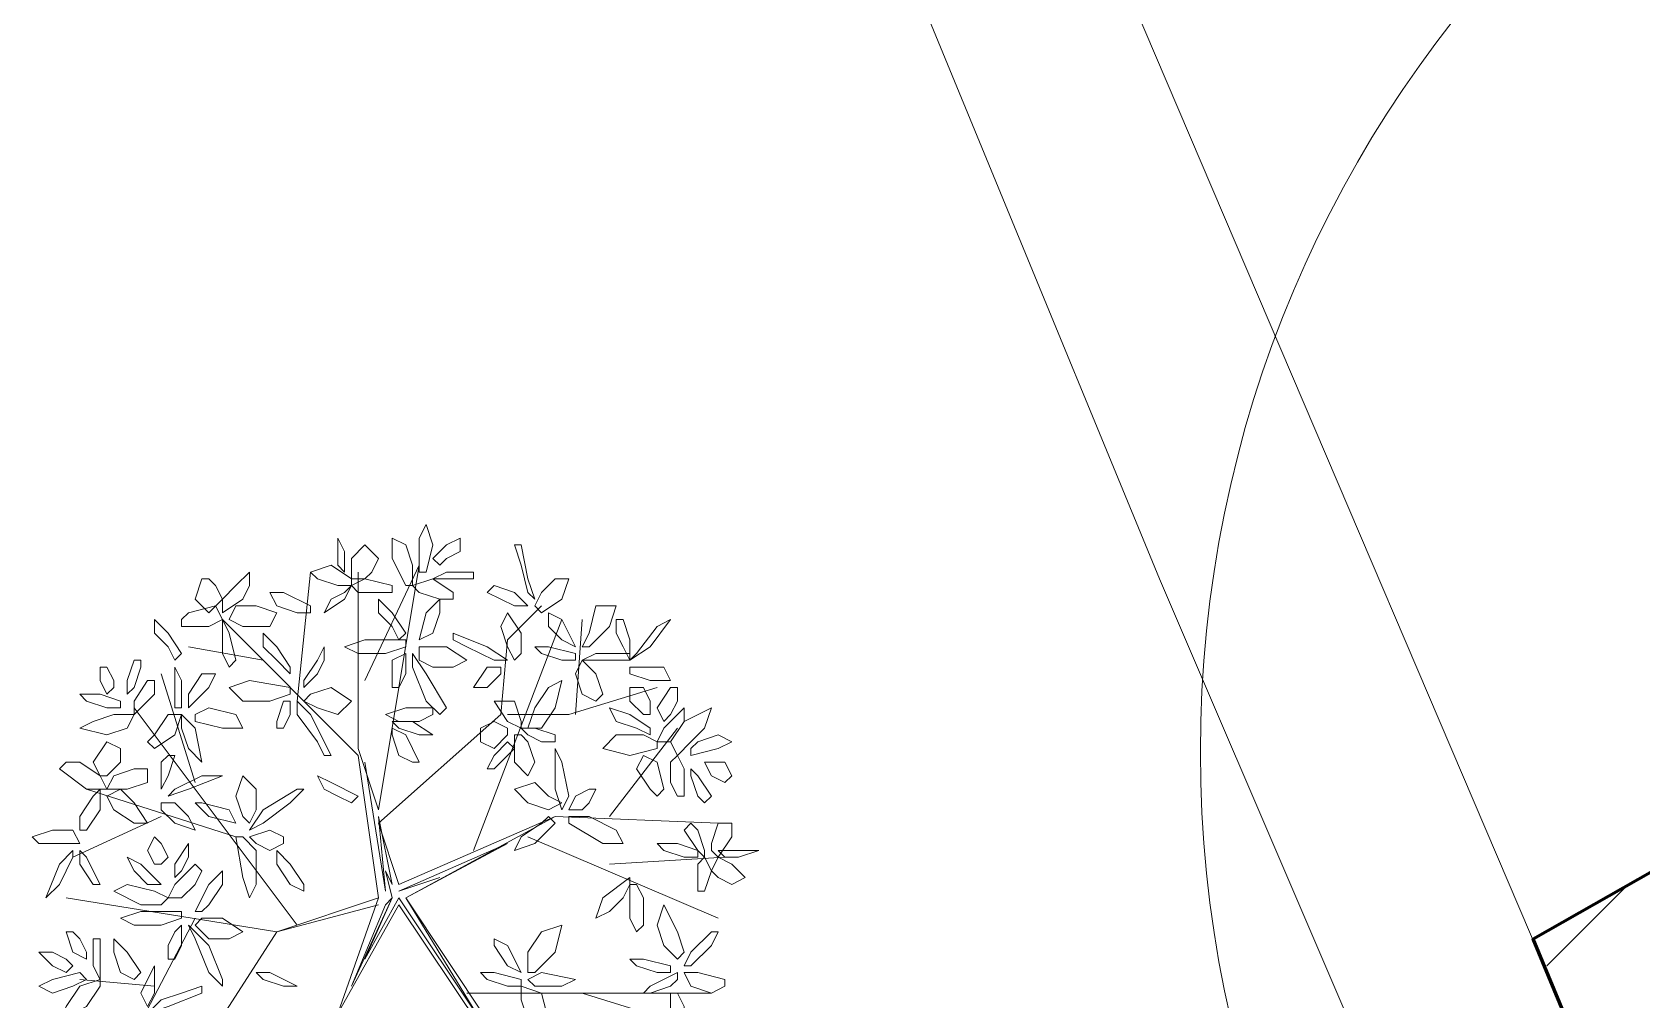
# Model space of a CAD drawing. Header units: millimetres. Extents: x 2576 to 2719, y 1757 to 1977.
# Drawn here: x 2628.21 to 2634.9, y 1824.19 to 1828.21 of the extents above; entities that cross this region are included whole.
import ezdxf

# ---------------------------------------------------------------- set-up
doc = ezdxf.new("R2010")
doc.units = ezdxf.units.MM
doc.layers.add('PDF_0', color=7, linetype='Continuous')
doc.layers.add('PDF_CVL_CUADCON_TIT', color=7, linetype='Continuous')

msp = doc.modelspace()

# ---------------------------------------------------------------- linework, layer by layer
at = {"layer": 'PDF_0', "lineweight": 9}
for points in [[(2629.8178, 1826.0255), (2629.8178, 1826.1102), (2629.846, 1826.1667), (2629.8743, 1826.082), (2629.846, 1825.969), (2629.8178, 1825.969)], [(2629.5071, 1825.969), (2629.5071, 1826.0537), (2629.4789, 1826.1102), (2629.4789, 1826.082), (2629.4789, 1825.9972)], [(2629.5919, 1825.9408), (2629.5354, 1825.9408), (2629.5354, 1826.0255), (2629.5919, 1826.082), (2629.6483, 1826.0255), (2629.6201, 1825.969)], [(2629.7895, 1825.9125), (2629.7613, 1825.9125), (2629.7048, 1826.0255), (2629.7048, 1826.1102), (2629.7613, 1826.082), (2629.7895, 1825.9972)], [(2629.9025, 1825.9972), (2629.8743, 1826.0255), (2629.9307, 1826.082), (2629.9872, 1826.1102), (2629.9872, 1826.0537), (2629.9307, 1826.0255)], [(2630.2414, 1825.9972), (2630.2696, 1825.8843), (2630.2978, 1825.8561), (2630.2696, 1825.9408), (2630.2414, 1826.082), (2630.2131, 1826.082)], [(2629.4789, 1825.9125), (2629.3942, 1825.9408), (2629.3659, 1825.969), (2629.4507, 1825.9972), (2629.5354, 1825.9408), (2629.5354, 1825.9125)], [(2628.9706, 1825.9125), (2628.9988, 1825.8561), (2628.9423, 1825.7996), (2628.8859, 1825.8561), (2628.9141, 1825.9408), (2628.9423, 1825.9408)], [(2629.1118, 1825.969), (2629.1118, 1825.9125), (2629.0835, 1825.8561), (2628.9988, 1825.7996), (2628.9988, 1825.8561), (2629.0553, 1825.9125)], [(2629.6483, 1825.8843), (2629.5636, 1825.8843), (2629.5354, 1825.9125), (2629.5919, 1825.9408), (2629.7048, 1825.9125), (2629.7048, 1825.8843)], [(2629.9025, 1825.8561), (2629.8178, 1825.8843), (2629.7895, 1825.9125), (2629.8743, 1825.9408), (2629.959, 1825.8843), (2629.959, 1825.8561)], [(2629.9872, 1825.9408), (2629.9307, 1825.9408), (2629.8743, 1825.9408), (2629.9307, 1825.969), (2630.0437, 1825.969), (2630.0437, 1825.9408)], [(2630.2978, 1825.8278), (2630.3261, 1825.7996), (2630.4108, 1825.8561), (2630.439, 1825.9408), (2630.3826, 1825.9408), (2630.3261, 1825.8843)], [(2629.3095, 1825.7996), (2629.2247, 1825.8278), (2629.1965, 1825.8843), (2629.253, 1825.8843), (2629.3659, 1825.8278), (2629.3659, 1825.7996)], [(2629.4507, 1825.8561), (2629.4224, 1825.7996), (2629.5071, 1825.8561), (2629.5354, 1825.9125), (2629.5071, 1825.8843)], [(2630.1566, 1825.8561), (2630.2131, 1825.8278), (2630.2696, 1825.8278), (2630.2131, 1825.8843), (2630.1284, 1825.9125), (2630.1002, 1825.8843)], [(2628.8576, 1825.7996), (2628.9706, 1825.8278), (2628.9988, 1825.7713), (2628.9423, 1825.7431), (2628.8294, 1825.7431), (2628.8294, 1825.7713)], [(2629.0271, 1825.7713), (2629.0553, 1825.8278), (2629.14, 1825.8278), (2629.2247, 1825.7996), (2629.1965, 1825.7431), (2629.0835, 1825.7431)], [(2629.7048, 1825.7431), (2629.6483, 1825.7996), (2629.6483, 1825.8561), (2629.7048, 1825.7996), (2629.7613, 1825.7149), (2629.7331, 1825.6866)], [(2629.8743, 1825.7149), (2629.8178, 1825.6866), (2629.846, 1825.7996), (2629.9025, 1825.8561), (2629.9025, 1825.7996)], [(2630.2131, 1825.6019), (2630.2414, 1825.6301), (2630.2414, 1825.7149), (2630.1849, 1825.7996), (2630.1566, 1825.7431), (2630.1849, 1825.6584)], [(2630.4108, 1825.6866), (2630.4673, 1825.6584), (2630.4108, 1825.7713), (2630.3543, 1825.7996), (2630.3543, 1825.7431)], [(2630.4955, 1825.6584), (2630.5238, 1825.6584), (2630.6085, 1825.7431), (2630.6367, 1825.8278), (2630.552, 1825.8278), (2630.5238, 1825.7149)], [(2628.7729, 1825.6584), (2628.7164, 1825.7149), (2628.7164, 1825.7713), (2628.7729, 1825.7149), (2628.8294, 1825.6301), (2628.8011, 1825.6019)], [(2628.9988, 1825.6301), (2628.9988, 1825.7149), (2628.9988, 1825.7713), (2629.0271, 1825.7149), (2629.0553, 1825.6019), (2629.0271, 1825.5737)], [(2630.6367, 1825.7149), (2630.665, 1825.6584), (2630.6932, 1825.6019), (2630.6932, 1825.6866), (2630.665, 1825.7713), (2630.6367, 1825.7713)], [(2630.8062, 1825.7431), (2630.8626, 1825.7713), (2630.7779, 1825.6584), (2630.6932, 1825.6019), (2630.7214, 1825.6301)], [(2629.2247, 1825.6019), (2629.1683, 1825.6584), (2629.1683, 1825.7149), (2629.2247, 1825.6584), (2629.2812, 1825.5737), (2629.2812, 1825.5454)], [(2629.6766, 1825.6301), (2629.5636, 1825.6301), (2629.5071, 1825.6584), (2629.5919, 1825.6866), (2629.7613, 1825.6866), (2629.7613, 1825.6584)], [(2630.0154, 1825.6584), (2630.1284, 1825.6019), (2630.1849, 1825.6019), (2630.1002, 1825.6584), (2629.959, 1825.7149), (2629.959, 1825.6866)], [(2628.6599, 1825.5737), (2628.6317, 1825.4889), (2628.6035, 1825.4607), (2628.6035, 1825.5172), (2628.6317, 1825.6019), (2628.6599, 1825.6019)], [(2629.3942, 1825.5454), (2629.4224, 1825.6019), (2629.4224, 1825.6584), (2629.3942, 1825.6019), (2629.3377, 1825.5172), (2629.3377, 1825.4889)], [(2629.7048, 1825.4889), (2629.7331, 1825.4889), (2629.7613, 1825.5454), (2629.7613, 1825.6301), (2629.7048, 1825.6019), (2629.7048, 1825.5454)], [(2629.846, 1825.4325), (2629.7895, 1825.5737), (2629.7895, 1825.6301), (2629.846, 1825.5454), (2629.9307, 1825.4042), (2629.9025, 1825.376)], [(2629.8178, 1825.6019), (2629.8178, 1825.6584), (2629.9307, 1825.6584), (2630.0154, 1825.6019), (2629.959, 1825.5737), (2629.8743, 1825.5737)], [(2630.4108, 1825.6019), (2630.3261, 1825.6301), (2630.2978, 1825.6584), (2630.3543, 1825.6584), (2630.4673, 1825.6301), (2630.4673, 1825.6019)], [(2630.4955, 1825.4607), (2630.4673, 1825.5454), (2630.4955, 1825.6019), (2630.552, 1825.5454), (2630.5802, 1825.4607), (2630.552, 1825.4325)], [(2630.6367, 1825.6019), (2630.5238, 1825.6019), (2630.4955, 1825.6019), (2630.552, 1825.6301), (2630.6932, 1825.6301), (2630.6932, 1825.6019)], [(2628.547, 1825.4889), (2628.5187, 1825.4607), (2628.4905, 1825.5172), (2628.4905, 1825.5737), (2628.5187, 1825.5737), (2628.547, 1825.5172)], [(2628.8011, 1825.4325), (2628.8011, 1825.5172), (2628.8011, 1825.5737), (2628.8294, 1825.5172), (2628.8294, 1825.4042), (2628.8011, 1825.4042)], [(2628.8576, 1825.4607), (2628.8576, 1825.4042), (2628.9423, 1825.4889), (2628.9706, 1825.5454), (2628.9141, 1825.5454)], [(2630.1002, 1825.4889), (2630.0437, 1825.4889), (2630.1002, 1825.5737), (2630.1566, 1825.5737), (2630.1566, 1825.5454)], [(2630.6932, 1825.5737), (2630.6932, 1825.5454), (2630.7779, 1825.5172), (2630.8626, 1825.5172), (2630.8344, 1825.5737), (2630.7497, 1825.5737)], [(2628.5187, 1825.4042), (2628.434, 1825.4325), (2628.4058, 1825.4607), (2628.4905, 1825.4607), (2628.5752, 1825.4325), (2628.5752, 1825.4042)], [(2628.7164, 1825.4607), (2628.6599, 1825.4042), (2628.6317, 1825.376), (2628.6317, 1825.4325), (2628.6882, 1825.5172), (2628.7164, 1825.5172)], [(2629.1965, 1825.4325), (2629.0835, 1825.4325), (2629.0271, 1825.4889), (2629.1118, 1825.5172), (2629.2812, 1825.4889), (2629.2812, 1825.4607)], [(2629.3377, 1825.4325), (2629.3659, 1825.4607), (2629.4507, 1825.4889), (2629.5354, 1825.4325), (2629.4789, 1825.376), (2629.3942, 1825.4042)], [(2630.2696, 1825.3195), (2630.3261, 1825.3195), (2630.3826, 1825.4042), (2630.4108, 1825.5172), (2630.3543, 1825.4889), (2630.2978, 1825.4042)], [(2630.7779, 1825.376), (2630.7497, 1825.376), (2630.6932, 1825.4325), (2630.6932, 1825.4889), (2630.7497, 1825.4889), (2630.7779, 1825.4325)], [(2630.8909, 1825.4325), (2630.8626, 1825.376), (2630.8344, 1825.3477), (2630.8062, 1825.4042), (2630.8626, 1825.4889), (2630.8909, 1825.4889)], [(2628.8859, 1825.376), (2628.8859, 1825.3477), (2628.9988, 1825.3195), (2629.0835, 1825.3195), (2629.0553, 1825.376), (2628.9423, 1825.4042)], [(2629.2247, 1825.3195), (2629.253, 1825.3195), (2629.2812, 1825.376), (2629.2812, 1825.4325), (2629.253, 1825.4325), (2629.2247, 1825.3477)], [(2629.3942, 1825.263), (2629.3095, 1825.376), (2629.3095, 1825.4325), (2629.3659, 1825.376), (2629.4507, 1825.2065), (2629.4224, 1825.2065)], [(2629.8178, 1825.3477), (2629.7331, 1825.3477), (2629.6766, 1825.376), (2629.7613, 1825.4042), (2629.8743, 1825.4042), (2629.8743, 1825.376)], [(2630.2131, 1825.4325), (2630.2414, 1825.3477), (2630.2414, 1825.3195), (2630.1849, 1825.3477), (2630.1284, 1825.4325), (2630.1566, 1825.4325)], [(2630.7214, 1825.3195), (2630.6367, 1825.3477), (2630.6085, 1825.4042), (2630.6932, 1825.376), (2630.7779, 1825.3195), (2630.7779, 1825.2913)], [(2630.9191, 1825.3477), (2630.8626, 1825.263), (2630.8062, 1825.263), (2630.8344, 1825.3195), (2630.9191, 1825.4042), (2630.9191, 1825.376)], [(2630.8909, 1825.2065), (2630.8626, 1825.263), (2630.9191, 1825.3477), (2631.0321, 1825.4042), (2631.0038, 1825.3195), (2630.9474, 1825.263)], [(2628.6317, 1825.376), (2628.6035, 1825.3195), (2628.5187, 1825.2913), (2628.4058, 1825.3195), (2628.4623, 1825.3477), (2628.547, 1825.376)], [(2628.7164, 1825.2913), (2628.7729, 1825.376), (2628.8294, 1825.376), (2628.8011, 1825.2913), (2628.7164, 1825.2348), (2628.6882, 1825.263)], [(2628.8576, 1825.2348), (2628.9141, 1825.1783), (2628.8859, 1825.3195), (2628.8294, 1825.376), (2628.8294, 1825.3195)], [(2629.8178, 1825.2913), (2629.8743, 1825.2913), (2629.7895, 1825.3477), (2629.7048, 1825.3477), (2629.7331, 1825.3195)], [(2630.1849, 1825.3195), (2630.1849, 1825.2913), (2630.1284, 1825.2348), (2630.0719, 1825.263), (2630.0719, 1825.3195), (2630.1284, 1825.3477)], [(2628.5752, 1825.1783), (2628.5187, 1825.1218), (2628.4905, 1825.1218), (2628.4623, 1825.1783), (2628.5187, 1825.263), (2628.5752, 1825.2348)], [(2629.7331, 1825.2065), (2629.7048, 1825.2913), (2629.7048, 1825.3195), (2629.7613, 1825.2913), (2629.8178, 1825.1783), (2629.7895, 1825.1783)], [(2630.2131, 1825.2348), (2630.1849, 1825.263), (2630.1284, 1825.2065), (2630.1002, 1825.1501), (2630.1284, 1825.1501), (2630.1849, 1825.2065)], [(2630.2696, 1825.263), (2630.2978, 1825.1783), (2630.2696, 1825.1218), (2630.2131, 1825.1783), (2630.2131, 1825.2913), (2630.2414, 1825.2913)], [(2630.3261, 1825.263), (2630.2696, 1825.2913), (2630.2414, 1825.3195), (2630.2978, 1825.3195), (2630.3826, 1825.2913), (2630.3826, 1825.263)], [(2630.8062, 1825.263), (2630.8062, 1825.2348), (2630.6932, 1825.2065), (2630.5802, 1825.2348), (2630.6367, 1825.2913), (2630.7497, 1825.2913)], [(2630.9756, 1825.263), (2631.0603, 1825.2913), (2631.1168, 1825.263), (2631.0603, 1825.2348), (2630.9474, 1825.2065), (2630.9474, 1825.2348)], [(2628.7447, 1825.1783), (2628.7447, 1825.0936), (2628.7447, 1825.0653), (2628.7729, 1825.1218), (2628.8011, 1825.2065), (2628.7729, 1825.2065)], [(2630.4108, 1825.1783), (2630.3826, 1825.2348), (2630.3826, 1825.0653), (2630.4108, 1824.9806), (2630.439, 1825.0371)], [(2630.7779, 1825.0653), (2630.7214, 1825.1501), (2630.7497, 1825.2065), (2630.8062, 1825.1783), (2630.8344, 1825.0653), (2630.8062, 1825.0371)], [(2630.8626, 1825.0936), (2630.8626, 1825.1783), (2630.8909, 1825.2065), (2630.9191, 1825.1501), (2630.9191, 1825.0371), (2630.8909, 1825.0371)], [(2628.4058, 1825.1783), (2628.4905, 1825.1218), (2628.5187, 1825.0653), (2628.434, 1825.0653), (2628.3211, 1825.1501), (2628.3493, 1825.1783)], [(2628.6882, 1825.1501), (2628.6882, 1825.0936), (2628.6035, 1825.0653), (2628.5187, 1825.0653), (2628.547, 1825.1218), (2628.6317, 1825.1501)], [(2630.9756, 1825.0371), (2630.9474, 1825.1218), (2630.9474, 1825.1501), (2630.9756, 1825.1218), (2631.0321, 1825.0371), (2631.0038, 1825.0089)], [(2631.0038, 1825.1783), (2631.0321, 1825.1783), (2631.0886, 1825.1783), (2631.1168, 1825.1218), (2631.0886, 1825.0936), (2631.0321, 1825.1218)], [(2628.4058, 1824.9524), (2628.4623, 1825.0371), (2628.4905, 1825.0653), (2628.4905, 1824.9806), (2628.434, 1824.8959), (2628.4058, 1824.8959)], [(2628.5187, 1825.0371), (2628.5752, 1825.0653), (2628.6317, 1825.0089), (2628.6882, 1824.9241), (2628.6317, 1824.9241), (2628.547, 1824.9806)], [(2628.9141, 1825.1218), (2628.8011, 1825.0653), (2628.7729, 1825.0371), (2628.8576, 1825.0653), (2628.9988, 1825.1218), (2628.9706, 1825.1218)], [(2629.1118, 1824.9241), (2629.0835, 1824.9524), (2629.0553, 1825.0371), (2629.0835, 1825.1218), (2629.14, 1825.0653), (2629.14, 1824.9806)], [(2629.2812, 1825.0089), (2629.1683, 1824.9241), (2629.1118, 1824.8959), (2629.1683, 1824.9806), (2629.3095, 1825.0653), (2629.3377, 1825.0653)], [(2629.4789, 1825.0371), (2629.4224, 1825.0653), (2629.3942, 1825.1218), (2629.4507, 1825.0936), (2629.5636, 1825.0371), (2629.5354, 1825.0089)], [(2630.4108, 1825.0089), (2630.3543, 1824.9806), (2630.2696, 1825.0089), (2630.2131, 1825.0653), (2630.2978, 1825.0936), (2630.3543, 1825.0371)], [(2630.552, 1825.0653), (2630.5238, 1825.0653), (2630.4673, 1825.0371), (2630.439, 1824.9806), (2630.4955, 1824.9806), (2630.5238, 1825.0089)], [(2628.7447, 1825.0089), (2628.7447, 1824.9806), (2628.8011, 1824.9241), (2628.8859, 1824.8959), (2628.8576, 1824.9524), (2628.8011, 1825.0089)], [(2629.0271, 1824.9806), (2629.0553, 1824.9241), (2628.9423, 1824.9524), (2628.8859, 1825.0089), (2628.9141, 1825.0089)], [(2630.3261, 1824.9241), (2630.2414, 1824.8677), (2630.2131, 1824.8112), (2630.2978, 1824.8394), (2630.3826, 1824.9241), (2630.3543, 1824.9524)], [(2630.5238, 1824.9524), (2630.6367, 1824.8959), (2630.665, 1824.8394), (2630.5802, 1824.8394), (2630.439, 1824.9241), (2630.439, 1824.9524)], [(2628.4058, 1824.8394), (2628.3775, 1824.8959), (2628.2928, 1824.8959), (2628.2081, 1824.8677), (2628.2364, 1824.8394), (2628.3211, 1824.8394)], [(2628.7447, 1824.7547), (2628.7164, 1824.7547), (2628.6882, 1824.8112), (2628.7164, 1824.8677), (2628.7447, 1824.8394), (2628.7729, 1824.7829)], [(2629.14, 1824.8112), (2629.14, 1824.67), (2629.1118, 1824.6135), (2629.0835, 1824.6982), (2629.0553, 1824.8677), (2629.0835, 1824.8677)], [(2629.253, 1824.8394), (2629.253, 1824.8677), (2629.1965, 1824.8959), (2629.1118, 1824.8677), (2629.14, 1824.8394), (2629.1965, 1824.8112)], [(2630.9756, 1824.8959), (2631.0038, 1824.8112), (2631.0038, 1824.7829), (2630.9756, 1824.8112), (2630.9191, 1824.8959), (2630.9474, 1824.9241)], [(2631.0321, 1824.8394), (2631.0603, 1824.9241), (2631.1168, 1824.9241), (2631.1168, 1824.8677), (2631.0603, 1824.7829), (2631.0321, 1824.8112)], [(2628.3211, 1824.67), (2628.2646, 1824.6135), (2628.3211, 1824.7547), (2628.3775, 1824.8112), (2628.3775, 1824.7829)], [(2628.4623, 1824.7265), (2628.434, 1824.7829), (2628.4058, 1824.8112), (2628.4058, 1824.7547), (2628.4623, 1824.67), (2628.4905, 1824.67)], [(2628.8576, 1824.7829), (2628.8576, 1824.8394), (2628.8011, 1824.7547), (2628.8011, 1824.6982), (2628.8294, 1824.7265)], [(2629.2812, 1824.67), (2629.2247, 1824.7547), (2629.2247, 1824.8112), (2629.2812, 1824.7547), (2629.3377, 1824.67), (2629.3377, 1824.6417)], [(2630.9191, 1824.7829), (2630.8344, 1824.8112), (2630.8062, 1824.8394), (2630.8909, 1824.8394), (2630.9756, 1824.8112), (2630.9756, 1824.7829)], [(2631.0603, 1824.8112), (2631.0886, 1824.7829), (2631.145, 1824.7829), (2631.2298, 1824.8112), (2631.2015, 1824.8112), (2631.1168, 1824.8112)], [(2628.6882, 1824.67), (2628.7447, 1824.67), (2628.6599, 1824.7547), (2628.6035, 1824.7829), (2628.6317, 1824.7265)], [(2628.8859, 1824.67), (2628.8294, 1824.6135), (2628.7729, 1824.6135), (2628.8011, 1824.67), (2628.8859, 1824.7547), (2628.9141, 1824.7265)], [(2628.9423, 1824.5853), (2628.9988, 1824.67), (2628.9988, 1824.7265), (2628.9423, 1824.67), (2628.8859, 1824.557), (2628.9141, 1824.557)], [(2630.9756, 1824.67), (2630.9756, 1824.7547), (2631.0038, 1824.7829), (2631.0321, 1824.7265), (2631.0038, 1824.6417), (2630.9756, 1824.6417)], [(2631.0321, 1824.7265), (2631.0603, 1824.7829), (2631.1168, 1824.7547), (2631.1733, 1824.6982), (2631.1168, 1824.67), (2631.0603, 1824.6982)], [(2628.7729, 1824.6135), (2628.7447, 1824.5853), (2628.6599, 1824.5853), (2628.547, 1824.6417), (2628.6035, 1824.67), (2628.7164, 1824.6417)], [(2630.665, 1824.6135), (2630.6085, 1824.557), (2630.552, 1824.5288), (2630.5802, 1824.6135), (2630.6932, 1824.6982), (2630.6932, 1824.67)], [(2630.7497, 1824.6135), (2630.7497, 1824.5005), (2630.7214, 1824.4723), (2630.6932, 1824.5288), (2630.6932, 1824.67), (2630.7214, 1824.67)], [(2628.7447, 1824.5005), (2628.6317, 1824.5005), (2628.5752, 1824.5288), (2628.6599, 1824.557), (2628.8294, 1824.557), (2628.8294, 1824.5288)], [(2628.8859, 1824.5005), (2628.9141, 1824.5288), (2628.9988, 1824.5288), (2629.0835, 1824.4723), (2629.0271, 1824.4441), (2628.9423, 1824.4441)], [(2630.8909, 1824.3593), (2630.9191, 1824.3876), (2630.8909, 1824.4723), (2630.8344, 1824.5853), (2630.8062, 1824.5005), (2630.8344, 1824.4158)], [(2628.4058, 1824.4441), (2628.434, 1824.3876), (2628.434, 1824.3593), (2628.3775, 1824.3876), (2628.3493, 1824.4723), (2628.3775, 1824.4723)], [(2628.7729, 1824.3593), (2628.8011, 1824.3593), (2628.8294, 1824.4158), (2628.8294, 1824.5005), (2628.8011, 1824.4723), (2628.7729, 1824.4158)], [(2628.9423, 1824.3029), (2628.8859, 1824.4441), (2628.8576, 1824.5005), (2628.9423, 1824.4158), (2628.9988, 1824.2746), (2628.9988, 1824.2464)], [(2630.2696, 1824.3029), (2630.2978, 1824.3029), (2630.3826, 1824.3876), (2630.4108, 1824.5005), (2630.3261, 1824.4723), (2630.2696, 1824.3876)], [(2631.0321, 1824.4158), (2630.9474, 1824.3311), (2630.9191, 1824.3311), (2630.9474, 1824.3876), (2631.0321, 1824.4723), (2631.0603, 1824.4723)], [(2628.4905, 1824.3876), (2628.4905, 1824.3029), (2628.4905, 1824.2746), (2628.4623, 1824.3311), (2628.4623, 1824.4441), (2628.4905, 1824.4441)], [(2628.5752, 1824.3029), (2628.547, 1824.3876), (2628.547, 1824.4441), (2628.6035, 1824.3876), (2628.6599, 1824.3029), (2628.6317, 1824.2746)], [(2630.1849, 1824.3311), (2630.2414, 1824.3029), (2630.1849, 1824.4158), (2630.1284, 1824.4441), (2630.1284, 1824.4158)], [(2628.3775, 1824.3311), (2628.3493, 1824.3029), (2628.2928, 1824.3311), (2628.2364, 1824.3876), (2628.2928, 1824.3876), (2628.3493, 1824.3593)], [(2628.6882, 1824.2746), (2628.7164, 1824.3311), (2628.7164, 1824.2182), (2628.6882, 1824.1617), (2628.6599, 1824.2182)], [(2630.8062, 1824.3029), (2630.7214, 1824.3311), (2630.6932, 1824.3593), (2630.7497, 1824.3593), (2630.8626, 1824.3311), (2630.8626, 1824.3029)], [(2628.3775, 1824.2464), (2628.2928, 1824.2182), (2628.2364, 1824.2464), (2628.2928, 1824.2746), (2628.4058, 1824.3029), (2628.434, 1824.2746)], [(2628.4905, 1824.2746), (2628.4905, 1824.2464), (2628.434, 1824.1617), (2628.3211, 1824.1052), (2628.3493, 1824.1617), (2628.4058, 1824.2464)], [(2629.253, 1824.2464), (2629.1683, 1824.2746), (2629.14, 1824.3029), (2629.1965, 1824.3029), (2629.3095, 1824.2464), (2629.2812, 1824.2464)], [(2630.1849, 1824.2464), (2630.1002, 1824.2746), (2630.0719, 1824.3029), (2630.1284, 1824.3029), (2630.2414, 1824.2746), (2630.2414, 1824.2464)], [(2630.4108, 1824.2464), (2630.4673, 1824.2746), (2630.3261, 1824.3029), (2630.2696, 1824.2746), (2630.2978, 1824.2464)], [(2630.8626, 1824.2464), (2630.7779, 1824.2182), (2630.7497, 1824.2182), (2630.7779, 1824.2464), (2630.8909, 1824.3029), (2630.8909, 1824.2746)], [(2631.0321, 1824.2182), (2630.9474, 1824.2464), (2630.9191, 1824.3029), (2630.9756, 1824.3029), (2631.0886, 1824.2746), (2631.0886, 1824.2464)], [(2628.8294, 1824.2182), (2628.7447, 1824.1899), (2628.6882, 1824.1334), (2628.7729, 1824.1617), (2628.9141, 1824.2182), (2628.9141, 1824.2464)], [(2630.2696, 1824.1052), (2630.2414, 1824.1899), (2630.2414, 1824.2464), (2630.3261, 1824.2182), (2630.3543, 1824.1052), (2630.3261, 1824.077)], [(2630.9191, 1824.1617), (2630.9191, 1824.1052), (2630.8909, 1824.0487), (2630.8626, 1824.1052), (2630.8626, 1824.2182), (2630.8909, 1824.2182)]]:
    msp.add_lwpolyline(points, close=True, dxfattribs=at)
for points in [[(2629.5919, 1825.5172), (2629.8178, 1825.9972), (2629.6483, 1824.9806), (2629.5636, 1825.2348), (2629.5636, 1825.969)], [(2629.3095, 1825.4325), (2629.3659, 1825.969)], [(2630.3261, 1825.8278), (2630.1849, 1825.6866), (2630.1566, 1825.376), (2629.6483, 1824.9241), (2629.7331, 1824.67), (2630.3826, 1824.9524), (2629.7613, 1824.6135), (2630.1849, 1824.8394), (2629.7331, 1824.6417)], [(2630.7497, 1823.7098), (2630.4673, 1823.7663), (2630.2978, 1824.0487), (2630.0719, 1824.077), (2629.7331, 1824.5853), (2629.4789, 1824.1334), (2629.6483, 1824.6135), (2629.5636, 1825.2065), (2628.9988, 1825.7713)], [(2630.0437, 1824.8112), (2630.4108, 1825.7713)], [(2630.4673, 1825.376), (2630.4955, 1825.7713)], [(2629.1683, 1825.6019), (2628.8576, 1825.6584)], [(2628.8859, 1825.0936), (2628.7447, 1825.5454)], [(2630.1849, 1825.376), (2630.439, 1825.376), (2630.8062, 1825.4889)], [(2629.3095, 1824.5005), (2628.6317, 1825.4042)], [(2630.6085, 1824.9524), (2630.8909, 1825.3195)], [(2629.5919, 1825.1783), (2629.6766, 1824.6417), (2629.6483, 1824.9524), (2629.7048, 1824.67), (2629.6766, 1824.7265), (2629.7048, 1824.6135), (2629.6766, 1824.5853), (2629.5354, 1824.2464), (2629.7048, 1824.6135), (2629.5919, 1824.3593), (2629.7331, 1824.6135), (2630.0719, 1824.1052), (2629.7613, 1824.6135), (2630.1002, 1824.1052), (2630.2978, 1824.0487)], [(2629.0553, 1824.8677), (2628.434, 1825.0653)], [(2628.7447, 1824.9524), (2628.3775, 1824.7829)], [(2630.3826, 1824.9524), (2631.0603, 1824.9241)], [(2630.2696, 1824.8677), (2631.0603, 1824.5288)], [(2630.6085, 1824.7547), (2631.0886, 1824.7829)], [(2629.7331, 1824.6417), (2629.9025, 1824.6982), (2629.7331, 1824.6417)], [(2628.3493, 1824.6135), (2629.2247, 1824.4723), (2628.7164, 1823.6816)], [(2629.6483, 1824.5853), (2629.2247, 1824.4723), (2629.6483, 1824.6135)], [(2628.8859, 1824.5288), (2628.5752, 1823.9358)], [(2628.7164, 1824.2464), (2628.4058, 1824.2746)], [(2630.0154, 1824.2182), (2631.0321, 1824.2182)], [(2630.4955, 1824.2182), (2630.9474, 1824.077)]]:
    msp.add_lwpolyline(points, dxfattribs=at)
at = {"layer": 'PDF_CVL_CUADCON_TIT', "lineweight": 9}
for points in [[(2629.6483, 1833.7914), (2630.3261, 1832.1817), (2632.8959, 1825.9408), (2635.4375, 1820.0104), (2637.6119, 1814.9273), (2638.1767, 1815.1815), (2637.3295, 1816.9041), (2636.7365, 1818.0619), (2636.3411, 1817.8925), (2635.8046, 1819.1915), (2636.4258, 1819.4174), (2636.567, 1819.4739), (2630.3261, 1834.102)], [(2634.5056, 1824.3311), (2634.8444, 1824.67)]]:
    msp.add_lwpolyline(points, dxfattribs=at)
at = {"layer": 'PDF_CVL_CUADCON_TIT', "color": 6, "lineweight": 60}
msp.add_lwpolyline([(2635.268, 1822.4673), (2634.4491, 1824.4441), (2640.6618, 1827.974), (2641.5372, 1825.9408)], close=True, dxfattribs=at)
at = {"layer": 'PDF_CVL_CUADCON_TIT', "lineweight": 20}
msp.add_circle((2637.9932, 1825.2207), 4.9278, dxfattribs=at)

doc.saveas('drawing.dxf')
